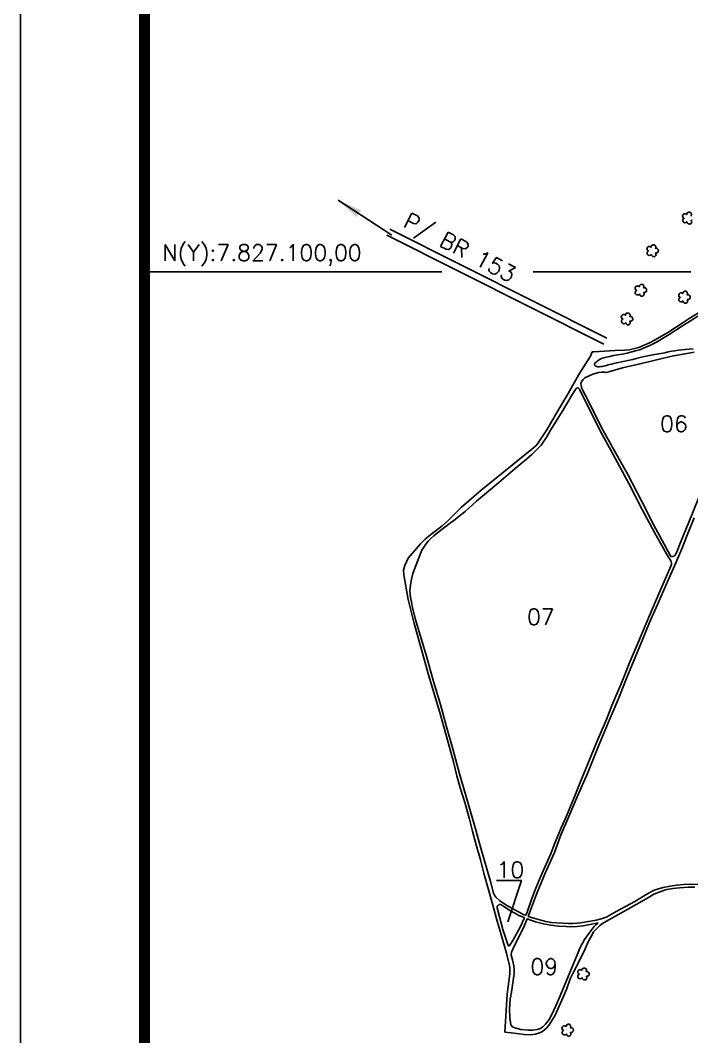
# Model space of a CAD drawing. Extents: x 742777 to 745927, y 7824687 to 7829142.
# Drawn here: x 742777 to 743588, y 7826176 to 7827404 of the extents above; entities that cross this region are included whole.
import ezdxf

# ---------------------------------------------------------------- set-up
doc = ezdxf.new("R2010")
doc.units = 0
doc.header["$MEASUREMENT"] = 0
doc.linetypes.add('CONTINUO', pattern=[0])
doc.linetypes.add('LIN0', pattern=[0])
for name, color, linetype in [('0114000982', 1, 'Continuous'), ('_SIMBOLO ARVORE', 118, 'Continuous'), ('ESTRADA', 1, 'Continuous'), ('MALHA', 8, 'Continuous'), ('MARGEM', 5, 'Continuous'), ('TEXTO_NUN_TAL', 7, 'Continuous')]:
    doc.layers.add(name, color=color, linetype=linetype)
for name, color, linetype, lineweight in [('0114000982006', 5, 'Continuous', 25), ('0114000982007', 5, 'Continuous', 25), ('0114000982008', 5, 'Continuous', 25), ('0114000982009', 5, 'Continuous', 25), ('0114000982010', 5, 'Continuous', 25), ('0114000982031', 5, 'Continuous', 25), ('TEXTO_DIVERSOS', 7, 'Continuous', 5)]:
    doc.layers.add(name, color=color, linetype=linetype, lineweight=lineweight)
doc.styles.add('ROMANS', font='romans')
doc.styles.add('Simplex', font='simplex.shx')
doc.dimstyles.new('ISO-25', dxfattribs={"dimtxt": 2.5, "dimasz": 2.5, "dimexe": 1.25, "dimexo": 0.625, "dimtad": 1, "dimtxsty": 'Standard', "dimcen": 2.5, "dimadec": 0, "dimazin": 0, "dimtfac": 1, "dimtmove": 0, "dimatfit": 3, "dimfxl": 1, "dimarcsym": 0})

msp = doc.modelspace()

# ---------------------------------------------------------------- linework, layer by layer
at = {"color": 7, "linetype": 'ByBlock'}
msp.add_lwpolyline([(743366.4, 7826315.1), (743382.8, 7826364.9), (743352.8, 7826364.9)], dxfattribs=at)
at = {"layer": '0114000982', "linetype": 'Continuous'}
msp.add_lwpolyline([(743602, 7827053.9), (743585.5, 7827043.6), (743577, 7827038.2), (743559.5, 7827026.9), (743544.4, 7827017.8), (743537.6, 7827014.2), (743524.6, 7827008.7), (743512.9, 7827006), (743507.4, 7827005.3), (743495.9, 7827005), (743470.3, 7827003.4), (743468.4, 7827003.3), (743466, 7826998.3), (743452.1, 7826976.2), (743439.2, 7826953), (743426.9, 7826932), (743413.4, 7826909.4), (743405.5, 7826897.2), (743402.4, 7826892.8), (743400, 7826890.1), (743395.2, 7826886), (743363.6, 7826860), (743334.2, 7826836.5), (743310.5, 7826816), (743293.5, 7826799.1), (743286.7, 7826792.9), (743273.4, 7826783), (743266.5, 7826777), (743260.9, 7826771.6), (743246.1, 7826754.2), (743241.8, 7826745.3), (743240.2, 7826740.1), (743240.5, 7826734.2), (743246, 7826704.2), (743253.2, 7826675.2), (743261.4, 7826646.7), (743269.6, 7826616.2), (743277.6, 7826589.2), (743284.1, 7826567.8), (743291.4, 7826541.8), (743296.1, 7826524.3), (743300.8, 7826508.4), (743304.7, 7826491.5), (743309.3, 7826475.9), (743314.6, 7826457.9), (743319.9, 7826438.9), (743323.7, 7826424.6), (743328, 7826408), (743333.1, 7826389.8), (743337.5, 7826374), (743342.5, 7826355.3), (743348.1, 7826335.4), (743353.5, 7826316), (743357.7, 7826300.9), (743364.6, 7826277.2), (743368.3, 7826262.5), (743368.8, 7826259.4), (743368.8, 7826256.5), (743368.6, 7826252.5), (743365.6, 7826227.9), (743362.8, 7826181.9), (743374.1, 7826180.5), (743386, 7826179.2), (743393.8, 7826178.7), (743399.7, 7826179.5), (743404.5, 7826181), (743408.1, 7826182.7), (743411.2, 7826185.1), (743413.5, 7826187.2), (743416.3, 7826190.7), (743419.1, 7826195.2), (743423.4, 7826202.5), (743430.1, 7826216.9), (743437.1, 7826233.5), (743441.7, 7826246.2), (743445.5, 7826254.3), (743458.8, 7826280.6), (743462.8, 7826290.2), (743468.1, 7826299.6), (743470, 7826302.9), (743472.1, 7826305.3), (743474.8, 7826307.9), (743477.5, 7826310.8), (743480.6, 7826313), (743488.3, 7826317.7), (743502.8, 7826325.6), (743521.3, 7826335.9), (743536.3, 7826344.3), (743542.9, 7826348.5), (743555.5, 7826353.3), (743558.3, 7826354.3), (743565.6, 7826355.4), (743573.7, 7826356.2), (743584.1, 7826356.8), (743592.2, 7826356.9)], dxfattribs=at)
at = {"layer": '0114000982006', "linetype": 'ByBlock'}
msp.add_lwpolyline([(743591.6, 7827002.9), (743580.5, 7827001.1), (743566.3, 7826998.4), (743552.9, 7826995.4), (743529.4, 7826989.9), (743504.9, 7826983.9), (743488.4, 7826979.3), (743485.4, 7826978.6), (743483.4, 7826978.8), (743481.8, 7826979), (743479.5, 7826979), (743476, 7826978.4), (743469.1, 7826976.5), (743464.4, 7826974.6), (743459.5, 7826971.9), (743457.4, 7826969.8), (743455.5, 7826967.3), (743454.6, 7826965.1), (743455, 7826962.9), (743455.9, 7826959), (743460, 7826950.7), (743462, 7826946.9), (743479.4, 7826911.9), (743495.3, 7826883.8), (743511.8, 7826854.4), (743527.7, 7826823.6), (743542.9, 7826794), (743560, 7826762.5), (743563.2, 7826756.4), (743564.2, 7826756.1), (743565, 7826756.2), (743566.7, 7826756.5), (743568, 7826757.3), (743569.7, 7826760), (743575.7, 7826775.1), (743584, 7826795.8), (743597, 7826827.6)], dxfattribs=at)
at = {"layer": '0114000982007', "linetype": 'ByBlock'}
msp.add_lwpolyline([(743398.6, 7826351.9), (743403.8, 7826364.6), (743410.8, 7826380.4), (743417.7, 7826396.4), (743423, 7826409.9), (743430.8, 7826428.8), (743436.6, 7826441.8), (743446.3, 7826465.3), (743453.8, 7826483.5), (743463.7, 7826508), (743473.8, 7826532.3), (743485.4, 7826559.6), (743492, 7826576.3), (743504.1, 7826604.7), (743514, 7826629.9), (743523.8, 7826652.6), (743530.3, 7826667.9), (743541, 7826693.6), (743552.2, 7826719.7), (743563.1, 7826744.4), (743564, 7826746.7), (743564.2, 7826748.5), (743563.5, 7826750.1), (743557.8, 7826759.4), (743543.5, 7826785.4), (743528.6, 7826813), (743512.4, 7826844.3), (743493.7, 7826879.3), (743479.8, 7826904.2), (743465.7, 7826932.2), (743453, 7826958.3), (743451.7, 7826959.7), (743450.4, 7826959.8), (743449.2, 7826959.4), (743448, 7826958.1), (743444.4, 7826952.1), (743432.8, 7826932.6), (743417.9, 7826908.7), (743413.5, 7826900.7), (743406.7, 7826890.8), (743403.1, 7826886.9), (743395.5, 7826879.3), (743388.7, 7826873.8), (743375.2, 7826862.6), (743355.3, 7826845.6), (743328.3, 7826822.9), (743314.6, 7826810.8), (743305.7, 7826803.2), (743302.5, 7826800.9), (743297.2, 7826797.1), (743283.5, 7826786.5), (743277.1, 7826781.4), (743273.2, 7826778), (743269.9, 7826774.7), (743267.3, 7826771.3), (743262.4, 7826763.9), (743258.8, 7826754.8), (743255.4, 7826746), (743251.7, 7826735.8), (743250.1, 7826728.8), (743248.9, 7826722.2), (743248.1, 7826714.9), (743248.7, 7826707.1), (743251.2, 7826694.8), (743254.5, 7826681.5), (743260.5, 7826661.4), (743267.9, 7826636.1), (743276.5, 7826605.4), (743285, 7826577.4), (743292.2, 7826550.4), (743299.8, 7826524.1), (743308.1, 7826493.7), (743315.6, 7826467.6), (743325.7, 7826432.9), (743333.8, 7826404.2), (743345.2, 7826363.7), (743349.2, 7826349.6), (743350.4, 7826347.4), (743352, 7826344.9), (743356.1, 7826340.8), (743365.1, 7826335), (743379.1, 7826327.1), (743385.8, 7826323.7), (743387.4, 7826323.2), (743388, 7826323.3), (743389.8, 7826326.9), (743395.5, 7826343.1)], close=True, dxfattribs=at)
at = {"layer": '0114000982008', "linetype": 'ByBlock'}
msp.add_lwpolyline([(743591.4, 7826803.1), (743582.8, 7826782), (743576.4, 7826765.6), (743568, 7826745.9), (743559.9, 7826727.5), (743548.8, 7826702.1), (743537.5, 7826676.6), (743527.8, 7826653), (743516, 7826624.8), (743509.9, 7826610.2), (743499.8, 7826583.7), (743487.7, 7826555.4), (743475.6, 7826526.5), (743462.4, 7826494.1), (743450.2, 7826465.9), (743441.1, 7826445), (743430, 7826418.8), (743422.7, 7826399), (743411.3, 7826373.7), (743400.8, 7826348.7), (743391.4, 7826322.6), (743391, 7826321.7), (743397.7, 7826319.6), (743406.1, 7826317.2), (743412.1, 7826315.6), (743419, 7826314.4), (743425.4, 7826313.7), (743432.8, 7826313.3), (743438.8, 7826313.1), (743444.9, 7826313.1), (743449.6, 7826313.3), (743454.4, 7826313.7), (743461, 7826314.9), (743466.4, 7826315.8), (743472.9, 7826317.1), (743479.1, 7826318.7), (743486.4, 7826321.2), (743488.9, 7826322.9), (743497.8, 7826328.1), (743519.8, 7826339.8), (743530.1, 7826346), (743536.9, 7826350), (743543.2, 7826353.3), (743547, 7826354.7), (743554.1, 7826356.6), (743562.5, 7826358.2), (743569.9, 7826359.4), (743578.5, 7826360), (743588.3, 7826360.5), (743596.9, 7826360)], dxfattribs=at)
at = {"layer": '0114000982009', "linetype": 'ByBlock'}
msp.add_lwpolyline([(743475.6, 7826313.8), (743467.4, 7826312.1), (743457.2, 7826310.4), (743449.5, 7826309.6), (743442.6, 7826309.2), (743436.9, 7826309.3), (743427.5, 7826309.9), (743418.2, 7826310.9), (743409.4, 7826312.6), (743399.8, 7826315.2), (743389.7, 7826318.6), (743385.3, 7826308), (743381, 7826299.2), (743372.7, 7826282.8), (743370.8, 7826278.4), (743370.4, 7826275), (743371.8, 7826269.3), (743373.5, 7826262), (743374.1, 7826257.5), (743374, 7826252.5), (743373.3, 7826247.2), (743370.7, 7826230.3), (743369.2, 7826221.8), (743368.3, 7826209.6), (743368.6, 7826199.2), (743370, 7826190.8), (743371.9, 7826188.4), (743374.9, 7826186.9), (743382.2, 7826185.1), (743391.3, 7826184.2), (743396.7, 7826184.3), (743401.9, 7826185.1), (743405.6, 7826186.4), (743408.6, 7826188.2), (743411.8, 7826191.5), (743416.3, 7826197.1), (743419.4, 7826203.1), (743424.3, 7826213.6), (743429.6, 7826225.9), (743439.4, 7826249.1), (743451.2, 7826278.1), (743453.4, 7826283.1), (743459.1, 7826293.8), (743464.3, 7826301), (743467.7, 7826305.7), (743470.5, 7826309.3), (743472.3, 7826311.2), (743474.1, 7826312.8)], close=True, dxfattribs=at)
at = {"layer": '0114000982010', "linetype": 'ByBlock'}
msp.add_lwpolyline([(743360.4, 7826305.8), (743353.6, 7826332.1), (743353.6, 7826334), (743354.5, 7826335), (743355.8, 7826335.9), (743357.9, 7826335.9), (743361.5, 7826333.8), (743369.6, 7826328.5), (743374.7, 7826325.4), (743380.6, 7826322.4), (743384.1, 7826321.1), (743386, 7826320.4), (743386.4, 7826319.8), (743385.7, 7826318.3), (743381.5, 7826309.6), (743372.5, 7826292.4), (743368.9, 7826286.8), (743368.2, 7826286.1), (743367.4, 7826286), (743366.9, 7826286.6), (743365.3, 7826291.3), (743362.8, 7826298.5)], close=True, dxfattribs=at)
at = {"layer": '0114000982031', "elevation": 711.8}
msp.add_lwpolyline([(743590.3, 7827007.1), (743585.2, 7827006.8), (743580.7, 7827006.4), (743576.5, 7827006), (743572.3, 7827005.4), (743568.2, 7827004.8), (743564, 7827004.1), (743560, 7827003.3), (743556, 7827002.4), (743548.7, 7827001.1), (743541.5, 7826999.8), (743537.6, 7826999), (743529.6, 7826997.3), (743521.3, 7826995.3), (743517.2, 7826994.3), (743513.3, 7826993.4), (743505.6, 7826991.7), (743498, 7826990.2), (743494.5, 7826989.4), (743491.4, 7826988.6), (743489.1, 7826988), (743487.7, 7826987.7), (743486.6, 7826987.3), (743485.3, 7826987), (743483.8, 7826986.7), (743482.3, 7826986.2), (743480.5, 7826985.9), (743478.6, 7826985.5), (743476.8, 7826985.2), (743475.2, 7826985.1), (743473.8, 7826985.5), (743472.7, 7826986), (743471.8, 7826986.9), (743471.4, 7826987.5), (743471.1, 7826988), (743471, 7826988.5), (743470.9, 7826989.2), (743470.9, 7826989.4), (743472.9, 7826990.9), (743474.1, 7826992), (743474.3, 7826992.2), (743475.4, 7826992.9), (743477, 7826994.1), (743479.5, 7826995.2), (743482.4, 7826996.3), (743485.5, 7826997.1), (743489.5, 7826997.9), (743494, 7826998.8), (743499.1, 7826999.7), (743504.6, 7827000.7), (743510.3, 7827001.8), (743516, 7827003.3), (743520.5, 7827004.7), (743525.6, 7827005.9), (743538.8, 7827011.5), (743545.9, 7827015.2), (743561.1, 7827024.4), (743578.6, 7827035.7), (743587.1, 7827041), (743603.6, 7827051.3)], dxfattribs=at)
at = {"layer": '_SIMBOLO ARVORE', "linetype": 'CONTINUO'}
for points in [[(743582.8, 7827160.4, 0), (743581.5, 7827159.4, 0), (743579.9, 7827159.2, 0), (743578.8, 7827159.6, 0), (743578, 7827160.4, 0), (743577.7, 7827161.3, 0), (743577.6, 7827162.7, 0), (743578, 7827163.5, 0), (743578.5, 7827164.1, 0), (743579.4, 7827164.7, 0), (743578.8, 7827164.9, 0), (743578.2, 7827165.4, 0), (743577.6, 7827166.5, 0), (743577.4, 7827167.7, 0), (743577.9, 7827169, 0), (743578.4, 7827169.5, 0), (743579.4, 7827170.1, 0), (743580.4, 7827170.2, 0), (743581.1, 7827170.1, 0), (743581.7, 7827169.8, 0), (743582.4, 7827169.2, 0), (743582.6, 7827170.4, 0), (743582.8, 7827170.8, 0), (743583.3, 7827171.5, 0), (743584.1, 7827171.7, 0), (743584.8, 7827172.1, 0), (743585.6, 7827172.1, 0), (743586.4, 7827172, 0), (743587, 7827171.7, 0), (743587.5, 7827171.2, 0), (743587.9, 7827170.4, 0), (743588.1, 7827169.5, 0), (743587.7, 7827167.8, 0), (743588.8, 7827167.9, 0)], [(743588.9, 7827162.2, 0), (743587.9, 7827162.3, 0), (743588.4, 7827160.2, 0), (743588.2, 7827159.3, 0), (743587.6, 7827158.5, 0), (743586.9, 7827158, 0), (743586, 7827157.7, 0), (743585, 7827157.8, 0), (743584.3, 7827158, 0), (743583.5, 7827158.8, 0), (743583, 7827159.5, 0), (743582.8, 7827160.5, 0)], [(743539.8, 7827121, 0), (743538.5, 7827120, 0), (743536.9, 7827119.8, 0), (743535.8, 7827120.2, 0), (743535, 7827121, 0), (743534.7, 7827121.9, 0), (743534.6, 7827123.3, 0), (743535, 7827124.1, 0), (743535.5, 7827124.7, 0), (743536.4, 7827125.3, 0), (743535.8, 7827125.5, 0), (743535.2, 7827126, 0), (743534.6, 7827127.1, 0), (743534.4, 7827128.3, 0), (743534.9, 7827129.6, 0), (743535.4, 7827130.1, 0), (743536.4, 7827130.7, 0), (743537.3, 7827130.8, 0), (743538.1, 7827130.7, 0), (743538.7, 7827130.4, 0), (743539.4, 7827129.8, 0), (743539.6, 7827131, 0), (743539.8, 7827131.4, 0), (743540.3, 7827132.1, 0), (743541.1, 7827132.3, 0), (743541.8, 7827132.7, 0), (743542.6, 7827132.7, 0), (743543.4, 7827132.6, 0), (743544, 7827132.3, 0), (743544.5, 7827131.8, 0), (743544.9, 7827131, 0), (743545.1, 7827130.1, 0), (743544.7, 7827128.5, 0), (743545.8, 7827128.5, 0), (743546.8, 7827128.2, 0), (743547.6, 7827127.5, 0), (743548.1, 7827127, 0), (743548.3, 7827124.8, 0), (743547.7, 7827123.8, 0), (743547, 7827123.1, 0), (743545.9, 7827122.8, 0), (743544.9, 7827122.9, 0), (743545.4, 7827120.8, 0), (743545.1, 7827119.9, 0), (743544.5, 7827119.1, 0), (743543.9, 7827118.6, 0), (743542.9, 7827118.3, 0), (743542, 7827118.4, 0), (743541.3, 7827118.6, 0), (743540.5, 7827119.4, 0), (743540, 7827120.1, 0), (743539.8, 7827121.1, 0)], [(743525.4, 7827073.3, 0), (743524.2, 7827072.2, 0), (743522.6, 7827072.1, 0), (743521.5, 7827072.5, 0), (743520.7, 7827073.3, 0), (743520.3, 7827074.2, 0), (743520.3, 7827075.5, 0), (743520.7, 7827076.4, 0), (743521.1, 7827077, 0), (743522.1, 7827077.6, 0), (743521.5, 7827077.8, 0), (743520.9, 7827078.2, 0), (743520.2, 7827079.3, 0), (743520.1, 7827080.6, 0), (743520.6, 7827081.9, 0), (743521.1, 7827082.4, 0), (743522, 7827082.9, 0), (743523, 7827083.1, 0), (743523.8, 7827082.9, 0), (743524.4, 7827082.7, 0), (743525.1, 7827082.1, 0), (743525.3, 7827083.2, 0), (743525.5, 7827083.7, 0), (743526, 7827084.3, 0), (743526.7, 7827084.6, 0), (743527.5, 7827084.9, 0), (743528.3, 7827085, 0), (743529.1, 7827084.9, 0), (743529.7, 7827084.5, 0), (743530.2, 7827084, 0), (743530.6, 7827083.2, 0), (743530.7, 7827082.3, 0), (743530.4, 7827080.7, 0), (743531.5, 7827080.7, 0), (743532.4, 7827080.5, 0), (743533.3, 7827079.8, 0), (743533.8, 7827079.2, 0), (743533.9, 7827077, 0), (743533.4, 7827076, 0), (743532.7, 7827075.3, 0), (743531.5, 7827075, 0), (743530.5, 7827075.1, 0), (743531.1, 7827073.1, 0), (743530.8, 7827072.2, 0), (743530.2, 7827071.3, 0), (743529.6, 7827070.8, 0), (743528.6, 7827070.6, 0), (743527.7, 7827070.6, 0), (743527, 7827070.8, 0), (743526.2, 7827071.6, 0), (743525.6, 7827072.3, 0), (743525.5, 7827073.4, 0)], [(743578, 7827064.9, 0), (743576.7, 7827063.9, 0), (743575.2, 7827063.7, 0), (743574, 7827064.1, 0), (743573.2, 7827064.9, 0), (743572.9, 7827065.8, 0), (743572.8, 7827067.2, 0), (743573.2, 7827068, 0), (743573.7, 7827068.6, 0), (743574.6, 7827069.2, 0), (743574, 7827069.4, 0), (743573.5, 7827069.9, 0), (743572.8, 7827071, 0), (743572.7, 7827072.2, 0), (743573.2, 7827073.5, 0), (743573.7, 7827074, 0), (743574.6, 7827074.6, 0), (743575.6, 7827074.7, 0), (743576.4, 7827074.6, 0), (743577, 7827074.3, 0), (743577.6, 7827073.7, 0), (743577.8, 7827074.9, 0), (743578, 7827075.3, 0), (743578.5, 7827076, 0), (743579.3, 7827076.2, 0), (743580, 7827076.6, 0), (743580.8, 7827076.6, 0), (743581.6, 7827076.5, 0), (743582.3, 7827076.2, 0), (743582.7, 7827075.7, 0), (743583.1, 7827074.9, 0), (743583.3, 7827074, 0), (743582.9, 7827072.3, 0), (743584.1, 7827072.4, 0), (743585, 7827072.1, 0), (743585.9, 7827071.4, 0), (743586.4, 7827070.9, 0), (743586.5, 7827068.6, 0), (743586, 7827067.7, 0), (743585.2, 7827067, 0), (743584.1, 7827066.7, 0), (743583.1, 7827066.8, 0), (743583.6, 7827064.7, 0), (743583.4, 7827063.8, 0), (743582.8, 7827063, 0), (743582.1, 7827062.4, 0), (743581.2, 7827062.2, 0), (743580.2, 7827062.3, 0), (743579.5, 7827062.5, 0), (743578.7, 7827063.2, 0), (743578.2, 7827064, 0), (743578, 7827065, 0)], [(743508.7, 7827038.7, 0), (743507.5, 7827037.6, 0), (743505.9, 7827037.4, 0), (743504.8, 7827037.9, 0), (743504, 7827038.7, 0), (743503.6, 7827039.6, 0), (743503.5, 7827040.9, 0), (743504, 7827041.7, 0), (743504.4, 7827042.4, 0), (743505.3, 7827043, 0), (743504.7, 7827043.2, 0), (743504.2, 7827043.6, 0), (743503.5, 7827044.7, 0), (743503.4, 7827045.9, 0), (743503.9, 7827047.3, 0), (743504.4, 7827047.7, 0), (743505.3, 7827048.3, 0), (743506.3, 7827048.4, 0), (743507.1, 7827048.3, 0), (743507.7, 7827048, 0), (743508.4, 7827047.4, 0), (743508.6, 7827048.6, 0), (743508.7, 7827049, 0), (743509.2, 7827049.7, 0), (743510, 7827050, 0), (743510.7, 7827050.3, 0), (743511.6, 7827050.4, 0), (743512.3, 7827050.3, 0), (743513, 7827049.9, 0), (743513.4, 7827049.4, 0), (743513.9, 7827048.6, 0), (743514, 7827047.7, 0), (743513.6, 7827046.1, 0), (743514.8, 7827046.1, 0), (743515.7, 7827045.9, 0), (743516.6, 7827045.2, 0), (743517.1, 7827044.6, 0), (743517.2, 7827042.4, 0), (743516.7, 7827041.4, 0), (743515.9, 7827040.7, 0), (743514.8, 7827040.4, 0), (743513.8, 7827040.5, 0), (743514.3, 7827038.4, 0), (743514.1, 7827037.5, 0), (743513.5, 7827036.7, 0), (743512.8, 7827036.2, 0), (743511.9, 7827035.9, 0), (743511, 7827036, 0), (743510.3, 7827036.2, 0), (743509.5, 7827037, 0), (743508.9, 7827037.7, 0), (743508.7, 7827038.8, 0)], [(743456.1, 7826247.6, 0), (743454.8, 7826246.6, 0), (743453.2, 7826246.4, 0), (743452.1, 7826246.8, 0), (743451.3, 7826247.6, 0), (743451, 7826248.5, 0), (743450.9, 7826249.8, 0), (743451.3, 7826250.7, 0), (743451.8, 7826251.3, 0), (743452.7, 7826251.9, 0), (743452.1, 7826252.1, 0), (743451.5, 7826252.6, 0), (743450.9, 7826253.6, 0), (743450.7, 7826254.9, 0), (743451.2, 7826256.2, 0), (743451.7, 7826256.7, 0), (743452.7, 7826257.2, 0), (743453.6, 7826257.4, 0), (743454.4, 7826257.3, 0), (743455, 7826257, 0), (743455.7, 7826256.4, 0), (743455.9, 7826257.5, 0), (743456.1, 7826258, 0), (743456.6, 7826258.6, 0), (743457.4, 7826258.9, 0), (743458.1, 7826259.2, 0), (743458.9, 7826259.3, 0), (743459.7, 7826259.2, 0), (743460.3, 7826258.9, 0), (743460.8, 7826258.3, 0), (743461.2, 7826257.5, 0), (743461.4, 7826256.6, 0), (743461, 7826255, 0), (743462.1, 7826255, 0), (743463.1, 7826254.8, 0), (743463.9, 7826254.1, 0), (743464.4, 7826253.5, 0), (743464.6, 7826251.3, 0), (743464, 7826250.3, 0), (743463.3, 7826249.7, 0), (743462.2, 7826249.4, 0), (743461.2, 7826249.4, 0), (743461.7, 7826247.4, 0), (743461.4, 7826246.5, 0), (743460.8, 7826245.6, 0), (743460.2, 7826245.1, 0), (743459.2, 7826244.9, 0), (743458.3, 7826244.9, 0), (743457.6, 7826245.1, 0), (743456.8, 7826245.9, 0), (743456.3, 7826246.6, 0), (743456.1, 7826247.7, 0)], [(743437, 7826179.8, 0), (743435.8, 7826178.7, 0), (743434.2, 7826178.5, 0), (743433.1, 7826179, 0), (743432.3, 7826179.8, 0), (743431.9, 7826180.7, 0), (743431.8, 7826182, 0), (743432.3, 7826182.8, 0), (743432.7, 7826183.5, 0), (743433.6, 7826184.1, 0), (743433.1, 7826184.3, 0), (743432.5, 7826184.7, 0), (743431.8, 7826185.8, 0), (743431.7, 7826187, 0), (743432.2, 7826188.4, 0), (743432.7, 7826188.8, 0), (743433.6, 7826189.4, 0), (743434.6, 7826189.5, 0), (743435.4, 7826189.4, 0), (743436, 7826189.1, 0), (743436.7, 7826188.5, 0), (743436.9, 7826189.7, 0), (743437, 7826190.1, 0), (743437.5, 7826190.8, 0), (743438.3, 7826191.1, 0), (743439, 7826191.4, 0), (743439.9, 7826191.5, 0), (743440.6, 7826191.4, 0), (743441.3, 7826191, 0), (743441.7, 7826190.5, 0), (743442.2, 7826189.7, 0), (743442.3, 7826188.8, 0), (743441.9, 7826187.2, 0), (743443.1, 7826187.2, 0), (743444, 7826187, 0), (743444.9, 7826186.3, 0), (743445.4, 7826185.7, 0), (743445.5, 7826183.5, 0), (743445, 7826182.5, 0), (743444.2, 7826181.8, 0), (743443.1, 7826181.5, 0), (743442.1, 7826181.6, 0), (743442.6, 7826179.5, 0), (743442.4, 7826178.6, 0), (743441.8, 7826177.8, 0), (743441.1, 7826177.3, 0), (743440.2, 7826177, 0), (743439.3, 7826177.1, 0), (743438.6, 7826177.3, 0), (743437.8, 7826178.1, 0), (743437.2, 7826178.8, 0), (743437.1, 7826179.9, 0)]]:
    msp.add_polyline3d(points, dxfattribs=at)
at = {"layer": 'ESTRADA', "linetype": 'ByBlock'}
for points in [[(743223.7, 7827151.4), (743485.8, 7827020)], [(743220.1, 7827144.3), (743482.2, 7827012.8)]]:
    msp.add_lwpolyline(points, dxfattribs=at)
at = {"layer": 'MALHA', "linetype": 'ByBlock'}
for points in [[(742927.4, 7827100), (743286.4, 7827100)], [(743397, 7827100), (743587.4, 7827100)]]:
    msp.add_lwpolyline(points, dxfattribs=at)
at = {"layer": 'MARGEM', "color": 174, "linetype": 'LIN0'}
msp.add_line((742777.4, 7824687), (742777.4, 7829142), dxfattribs=at)
at = {"layer": 'MARGEM', "color": 174, "linetype": 'LIN0', "flags": 128}
msp.add_lwpolyline([(745927.4, 7824687), (745927.4, 7829142), (742777.4, 7829142), (742777.4, 7824687)], close=True, dxfattribs=at)
at = {"layer": 'MARGEM', "color": 174, "linetype": 'LIN0', "const_width": 13.6, "flags": 128}
msp.add_lwpolyline([(745777.4, 7825188.6), (745777.4, 7828992), (742927.4, 7828992), (742927.4, 7825188.6)], close=True, dxfattribs=at)

# ---------------------------------------------------------------- texts
at = {"layer": 'MALHA', "style": 'ROMANS'}
msp.add_text('N(Y):7.827.100,00', height=19.5, dxfattribs=at).set_placement((742949.1, 7827113.4))
at = {"layer": 'TEXTO_DIVERSOS', "linetype": 'Continuous', "style": 'Simplex'}
msp.add_text('P/ BR 153', height=19.5, rotation=332.2544, dxfattribs=at).set_placement((743238.4, 7827155.3))
at = {"layer": 'TEXTO_NUN_TAL', "linetype": 'Continuous', "style": 'Simplex'}
for s, p in [('06', (743550.3, 7826906.7)), ('07', (743389.4, 7826673.6)), ('10', (743352.6, 7826368.2)), ('09', (743393.6, 7826251.2))]:
    msp.add_text(s, height=19.5, dxfattribs=at).set_placement(p)

# ---------------------------------------------------------------- leaders
msp.add_leader([(743161.3, 7827186.5), (743226.2, 7827144.3)], dimstyle='ISO-25', override={"dimasz": 30, "dimzin": 0})

doc.saveas('drawing.dxf')
